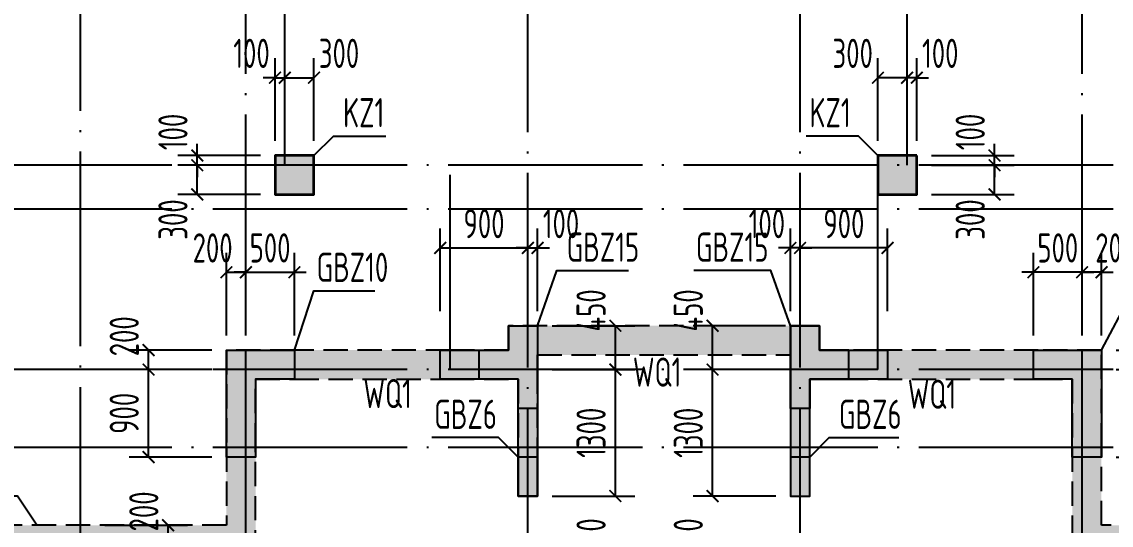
# Model space of a CAD drawing. Extents: x -461650 to 361314, y 245336 to 769729.
# Drawn here: x -119774 to -108570, y 720539 to 725713 of the extents above; entities that cross this region are included whole.
import ezdxf
from ezdxf.enums import TextEntityAlignment as Align

# ---------------------------------------------------------------- set-up
doc = ezdxf.new("R2010")
doc.units = 0
doc.header["$LTSCALE"] = 1000
doc.linetypes.add('DASH', pattern=[0.35, 0.25, -0.1])
doc.linetypes.add('DOTE', pattern=[2.42, 2, -0.2, 0.02, -0.2])
doc.layers.get('0').update_dxf_attribs({"linetype": 'CONTINUOUS'})
doc.layers.get('DEFPOINTS').update_dxf_attribs({"linetype": 'CONTINUOUS'})
for name, color, linetype in [('A-DOTE', 10, 'DOTE'), ('COLU_DE_TEXT', 7, 'CONTINUOUS'), ('LABEL', 1, 'CONTINUOUS'), ('S-Q墙填充', 252, 'CONTINUOUS'), ('S-Q墙实线', 6, 'CONTINUOUS'), ('S-Q墙标注', 3, 'CONTINUOUS'), ('S-Q墙虚线', 6, 'DASH'), ('S-X详图填充', 252, 'CONTINUOUS'), ('S-X详图实线', 4, 'CONTINUOUS'), ('S-Z柱实线', 6, 'CONTINUOUS')]:
    doc.layers.add(name, color=color, linetype=linetype)
doc.layers.add('PUB_HATCH', color=8, linetype='CONTINUOUS', lineweight=9)
doc.styles.add('TSSD_REIN', font='tssdeng.shx', dxfattribs={"width": 0.7, "height": 300, "bigfont": 'tssdchn.shx'})
doc.styles.add('结构文字', font='zstxt.shx', dxfattribs={"width": 0.7, "bigfont": 'zshz.shx'})
doc.dimstyles.new('STRUCK', dxfattribs={"dimtxt": 400, "dimasz": 121, "dimexe": 200, "dimexo": 150, "dimgap": 115, "dimtad": 1, "dimdec": 0, "dimdsep": 46, "dimtxsty": '结构文字', "dimblk": 'ARCHTICK', "dimcen": 400, "dimclrd": 3, "dimclre": 3, "dimclrt": 7, "dimadec": 0, "dimazin": 0, "dimtfac": 1, "dimtdec": 0, "dimtix": 1, "dimtmove": 2, "dimatfit": 3, "dimldrblk": '_DIMX', "dimfxl": 0, "dimtolj": 1, "dimtzin": 0, "dimarcsym": 0})

# ---------------------------------------------------------------- blocks, each defined once
blk = doc.blocks.new('20210726.16350016')
at = {"layer": 'A-DOTE'}
for p, q in [((11100, 10900), (11100, 21100)), ((12800, 13700), (12800, 21100)), ((13200, 17600), (13200, 21100)), ((15700, 13100.3), (15700, 21100)), ((18500, 13100.3), (18500, 21100)), ((19600, 17600), (19600, 21100)), ((21400, 13700), (21400, 21100)), ((55600, 17600), (3600, 17600)), ((14900, 15500), (14900, 17600)), ((19300, 15500), (19300, 17600)), ((55600, 17150), (3600, 17150)), ((55600, 15500), (3600, 15500)), ((55600, 14700), (3600, 14700))]:
    blk.add_line(p, q, dxfattribs=at)
blk = doc.blocks.new('_ArchTick')
at = {"color": 0, "linetype": 'ByBlock', "const_width": 0.15}
blk.add_lwpolyline([(-0.5, -0.5), (0.5, 0.5)], dxfattribs=at)
blk = doc.blocks.new('*D1919')
at = {"layer": 'DEFPOINTS', "color": 0}
for p in [(-119069, 720539), (-118269, 720539), (-119069, 720339)]:
    blk.add_point(p, dxfattribs=at)
at = {"layer": 'S-Q墙标注', "color": 3, "lineweight": -2}
for p, q in [((-118919, 720539), (-118069, 720539)), ((-118269, 720339), (-118269, 720539)), ((-118919, 720339), (-118069, 720339))]:
    blk.add_line(p, q, dxfattribs=at)
at = {"layer": 'S-Q墙标注', "color": 3, "lineweight": -2, "xscale": 121, "yscale": 121, "zscale": 121}
for p, rotation in [((-118269, 720539), 90), ((-118269, 720339), 270)]:
    blk.add_blockref('_ArchTick', p, dxfattribs=dict(at, rotation=rotation))
at = {"layer": 'S-Q墙标注', "color": 7, "insert": (-118519, 720681), "char_height": 300, "attachment_point": 5, "rotation": 90, "style": 'TSSD_REIN'}
blk.add_mtext('\\A1;200', dxfattribs=at)
blk = doc.blocks.new('_DIMX')
blk.add_line((-150, 0), (150, 0))
at = {"const_width": 50}
blk.add_lwpolyline([(-70, -70), (70, 70)], dxfattribs=at)
blk = doc.blocks.new('*D1923')
at = {"layer": 'DEFPOINTS', "color": 0}
for p in [(-114469, 720140), (-113669, 720140), (-114469, 719740)]:
    blk.add_point(p, dxfattribs=at)
at = {"layer": 'S-Q墙标注', "color": 3, "lineweight": -2}
for p, q in [((-114319, 720140), (-113469, 720140)), ((-113669, 719740), (-113669, 720140)), ((-114319, 719740), (-113469, 719740))]:
    blk.add_line(p, q, dxfattribs=at)
at = {"layer": 'S-Q墙标注', "color": 3, "lineweight": -2, "xscale": 121, "yscale": 121, "zscale": 121}
for p, rotation in [((-113669, 720140), 90), ((-113669, 719740), 270)]:
    blk.add_blockref('_ArchTick', p, dxfattribs=dict(at, rotation=rotation))
at = {"layer": 'S-Q墙标注', "color": 7, "insert": (-113919, 720398), "char_height": 300, "attachment_point": 5, "rotation": 90, "style": 'TSSD_REIN'}
blk.add_mtext('\\A1;400', dxfattribs=at)
blk = doc.blocks.new('*D1774')
at = {"layer": 'DEFPOINTS', "color": 0}
for p in [(-118470, 722139), (-117670, 722139), (-117670, 721239)]:
    blk.add_point(p, dxfattribs=at)
at = {"layer": 'S-Q墙标注', "color": 3, "lineweight": -2}
for p, q in [((-117820, 722139), (-118670, 722139)), ((-118470, 721239), (-118470, 722139)), ((-117820, 721239), (-118670, 721239))]:
    blk.add_line(p, q, dxfattribs=at)
at = {"layer": 'S-Q墙标注', "color": 3, "lineweight": -2, "xscale": 121, "yscale": 121, "zscale": 121}
for p, rotation in [((-118470, 722139), 90), ((-118470, 721239), 270)]:
    blk.add_blockref('_ArchTick', p, dxfattribs=dict(at, rotation=rotation))
at = {"layer": 'S-Q墙标注', "color": 7, "insert": (-118720, 721689), "char_height": 300, "attachment_point": 5, "rotation": 90, "style": 'TSSD_REIN'}
blk.add_mtext('\\A1;900', dxfattribs=at)
blk = doc.blocks.new('*D1775')
at = {"layer": 'DEFPOINTS', "color": 0}
for p in [(-118470, 722339), (-117670, 722339), (-117670, 722139)]:
    blk.add_point(p, dxfattribs=at)
at = {"layer": 'S-Q墙标注', "color": 3, "lineweight": -2}
for p, q in [((-117820, 722339), (-118670, 722339)), ((-118470, 722139), (-118470, 722339)), ((-117820, 722139), (-118670, 722139))]:
    blk.add_line(p, q, dxfattribs=at)
at = {"layer": 'S-Q墙标注', "color": 3, "lineweight": -2, "xscale": 121, "yscale": 121, "zscale": 121}
for p, rotation in [((-118470, 722339), 90), ((-118470, 722139), 270)]:
    blk.add_blockref('_ArchTick', p, dxfattribs=dict(at, rotation=rotation))
at = {"layer": 'S-Q墙标注', "color": 7, "insert": (-118720, 722481), "char_height": 300, "attachment_point": 5, "rotation": 90, "style": 'TSSD_REIN'}
blk.add_mtext('\\A1;200', dxfattribs=at)
blk = doc.blocks.new('*D1776')
at = {"layer": 'DEFPOINTS', "color": 0}
for p in [(-117469, 723139), (-117669, 722339), (-117469, 722339)]:
    blk.add_point(p, dxfattribs=at)
at = {"layer": 'S-Q墙标注', "color": 3, "lineweight": -2}
for p, q in [((-117669, 722489), (-117669, 723339)), ((-117469, 722489), (-117469, 723339)), ((-117669, 723139), (-117469, 723139))]:
    blk.add_line(p, q, dxfattribs=at)
at = {"layer": 'S-Q墙标注', "color": 3, "lineweight": -2, "xscale": 121, "yscale": 121, "zscale": 121, "rotation": 180}
blk.add_blockref('_ArchTick', (-117669, 723139), dxfattribs=at)
at = {"layer": 'S-Q墙标注', "color": 3, "lineweight": -2, "xscale": 121, "yscale": 121, "zscale": 121}
blk.add_blockref('_ArchTick', (-117469, 723139), dxfattribs=at)
at = {"layer": 'S-Q墙标注', "color": 7, "insert": (-117811, 723389), "char_height": 300, "attachment_point": 5, "style": 'TSSD_REIN'}
blk.add_mtext('\\A1;200', dxfattribs=at)
blk = doc.blocks.new('*D1777')
at = {"layer": 'DEFPOINTS', "color": 0}
for p in [(-116970, 723139), (-117469, 722339), (-116970, 722339)]:
    blk.add_point(p, dxfattribs=at)
at = {"layer": 'S-Q墙标注', "color": 3, "lineweight": -2}
for p, q in [((-117469, 722489), (-117469, 723339)), ((-116970, 722489), (-116970, 723339)), ((-117469, 723139), (-117590, 723139)), ((-117469, 723139), (-116970, 723139)), ((-116970, 723139), (-116849, 723139))]:
    blk.add_line(p, q, dxfattribs=at)
at = {"layer": 'S-Q墙标注', "color": 3, "lineweight": -2, "xscale": 121, "yscale": 121, "zscale": 121}
blk.add_blockref('_ArchTick', (-117469, 723139), dxfattribs=at)
at = {"layer": 'S-Q墙标注', "color": 3, "lineweight": -2, "xscale": 121, "yscale": 121, "zscale": 121, "rotation": 180}
blk.add_blockref('_ArchTick', (-116970, 723139), dxfattribs=at)
at = {"layer": 'S-Q墙标注', "color": 7, "insert": (-117220, 723389), "char_height": 300, "attachment_point": 5, "style": 'TSSD_REIN'}
blk.add_mtext('\\A1;500', dxfattribs=at)
blk = doc.blocks.new('*D1780')
at = {"layer": 'DEFPOINTS', "color": 0}
for p in [(-114469, 722139), (-113669, 722139), (-114469, 720839)]:
    blk.add_point(p, dxfattribs=at)
at = {"layer": 'S-Q墙标注', "color": 3, "lineweight": -2}
for p, q in [((-114319, 722139), (-113469, 722139)), ((-113669, 720839), (-113669, 722139)), ((-114319, 720839), (-113469, 720839))]:
    blk.add_line(p, q, dxfattribs=at)
at = {"layer": 'S-Q墙标注', "color": 3, "lineweight": -2, "xscale": 121, "yscale": 121, "zscale": 121}
for p, rotation in [((-113669, 722139), 90), ((-113669, 720839), 270)]:
    blk.add_blockref('_ArchTick', p, dxfattribs=dict(at, rotation=rotation))
at = {"layer": 'S-Q墙标注', "color": 7, "insert": (-113919, 721489), "char_height": 300, "attachment_point": 5, "rotation": 90, "style": 'TSSD_REIN'}
blk.add_mtext('\\A1;1300', dxfattribs=at)
blk = doc.blocks.new('*D1781')
at = {"layer": 'DEFPOINTS', "color": 0}
for p in [(-114469, 722589), (-113669, 722589), (-114469, 722139)]:
    blk.add_point(p, dxfattribs=at)
at = {"layer": 'S-Q墙标注', "color": 3, "lineweight": -2}
for p, q in [((-114319, 722589), (-113469, 722589)), ((-113669, 722139), (-113669, 722589)), ((-114319, 722139), (-113469, 722139))]:
    blk.add_line(p, q, dxfattribs=at)
at = {"layer": 'S-Q墙标注', "color": 3, "lineweight": -2, "xscale": 121, "yscale": 121, "zscale": 121}
for p, rotation in [((-113669, 722589), 90), ((-113669, 722139), 270)]:
    blk.add_blockref('_ArchTick', p, dxfattribs=dict(at, rotation=rotation))
at = {"layer": 'S-Q墙标注', "color": 7, "insert": (-113919, 722747), "char_height": 300, "attachment_point": 5, "rotation": 90, "style": 'TSSD_REIN'}
blk.add_mtext('\\A1;450', dxfattribs=at)
blk = doc.blocks.new('*D1782')
at = {"layer": 'DEFPOINTS', "color": 0}
for p in [(-114569, 723389), (-115470, 722589), (-114569, 722589)]:
    blk.add_point(p, dxfattribs=at)
at = {"layer": 'S-Q墙标注', "color": 3, "lineweight": -2}
for p, q in [((-115470, 722739), (-115470, 723589)), ((-114569, 722739), (-114569, 723589)), ((-115470, 723389), (-114569, 723389))]:
    blk.add_line(p, q, dxfattribs=at)
at = {"layer": 'S-Q墙标注', "color": 3, "lineweight": -2, "xscale": 121, "yscale": 121, "zscale": 121, "rotation": 180}
blk.add_blockref('_ArchTick', (-115470, 723389), dxfattribs=at)
at = {"layer": 'S-Q墙标注', "color": 3, "lineweight": -2, "xscale": 121, "yscale": 121, "zscale": 121}
blk.add_blockref('_ArchTick', (-114569, 723389), dxfattribs=at)
at = {"layer": 'S-Q墙标注', "color": 7, "insert": (-115020, 723639), "char_height": 300, "attachment_point": 5, "style": 'TSSD_REIN'}
blk.add_mtext('\\A1;900', dxfattribs=at)
blk = doc.blocks.new('*D1783')
at = {"layer": 'DEFPOINTS', "color": 0}
for p in [(-114469, 723389), (-114569, 722589), (-114469, 722589)]:
    blk.add_point(p, dxfattribs=at)
at = {"layer": 'S-Q墙标注', "color": 3, "lineweight": -2}
for p, q in [((-114569, 722739), (-114569, 723589)), ((-114469, 722739), (-114469, 723589)), ((-114569, 723389), (-114690, 723389)), ((-114569, 723389), (-114469, 723389)), ((-114469, 723389), (-114348, 723389))]:
    blk.add_line(p, q, dxfattribs=at)
at = {"layer": 'S-Q墙标注', "color": 3, "lineweight": -2, "xscale": 121, "yscale": 121, "zscale": 121}
blk.add_blockref('_ArchTick', (-114569, 723389), dxfattribs=at)
at = {"layer": 'S-Q墙标注', "color": 3, "lineweight": -2, "xscale": 121, "yscale": 121, "zscale": 121, "rotation": 180}
blk.add_blockref('_ArchTick', (-114469, 723389), dxfattribs=at)
at = {"layer": 'S-Q墙标注', "color": 7, "insert": (-114228, 723639), "char_height": 300, "attachment_point": 5, "style": 'TSSD_REIN'}
blk.add_mtext('\\A1;100', dxfattribs=at)
blk = doc.blocks.new('*D1805')
at = {"layer": 'DEFPOINTS', "color": 0}
for p in [(-112669, 720140), (-111869, 720140), (-111869, 719740)]:
    blk.add_point(p, dxfattribs=at)
at = {"layer": 'S-Q墙标注', "color": 3, "lineweight": -2}
for p, q in [((-112019, 720140), (-112869, 720140)), ((-112669, 719740), (-112669, 720140)), ((-112019, 719740), (-112869, 719740))]:
    blk.add_line(p, q, dxfattribs=at)
at = {"layer": 'S-Q墙标注', "color": 3, "lineweight": -2, "xscale": 121, "yscale": 121, "zscale": 121}
for p, rotation in [((-112669, 720140), 90), ((-112669, 719740), 270)]:
    blk.add_blockref('_ArchTick', p, dxfattribs=dict(at, rotation=rotation))
at = {"layer": 'S-Q墙标注', "color": 7, "insert": (-112919, 720398), "char_height": 300, "attachment_point": 5, "rotation": 90, "style": 'TSSD_REIN'}
blk.add_mtext('\\A1;400', dxfattribs=at)
blk = doc.blocks.new('*D1808')
at = {"layer": 'DEFPOINTS', "color": 0}
for p in [(-108670, 722139), (-107870, 722139), (-108670, 721239)]:
    blk.add_point(p, dxfattribs=at)
at = {"layer": 'S-Q墙标注', "color": 3, "lineweight": -2}
for p, q in [((-108520, 722139), (-107670, 722139)), ((-107870, 721239), (-107870, 722139)), ((-108520, 721239), (-107670, 721239))]:
    blk.add_line(p, q, dxfattribs=at)
at = {"layer": 'S-Q墙标注', "color": 3, "lineweight": -2, "xscale": 121, "yscale": 121, "zscale": 121}
for p, rotation in [((-107870, 722139), 90), ((-107870, 721239), 270)]:
    blk.add_blockref('_ArchTick', p, dxfattribs=dict(at, rotation=rotation))
at = {"layer": 'S-Q墙标注', "color": 7, "insert": (-108120, 721689), "char_height": 300, "attachment_point": 5, "rotation": 90, "style": 'TSSD_REIN'}
blk.add_mtext('\\A1;900', dxfattribs=at)
blk = doc.blocks.new('*D1809')
at = {"layer": 'DEFPOINTS', "color": 0}
for p in [(-108670, 722339), (-107870, 722339), (-108670, 722139)]:
    blk.add_point(p, dxfattribs=at)
at = {"layer": 'S-Q墙标注', "color": 3, "lineweight": -2}
for p, q in [((-108520, 722339), (-107670, 722339)), ((-107870, 722139), (-107870, 722339)), ((-108520, 722139), (-107670, 722139))]:
    blk.add_line(p, q, dxfattribs=at)
at = {"layer": 'S-Q墙标注', "color": 3, "lineweight": -2, "xscale": 121, "yscale": 121, "zscale": 121}
for p, rotation in [((-107870, 722339), 90), ((-107870, 722139), 270)]:
    blk.add_blockref('_ArchTick', p, dxfattribs=dict(at, rotation=rotation))
at = {"layer": 'S-Q墙标注', "color": 7, "insert": (-108120, 722481), "char_height": 300, "attachment_point": 5, "rotation": 90, "style": 'TSSD_REIN'}
blk.add_mtext('\\A1;200', dxfattribs=at)
blk = doc.blocks.new('*D1810')
at = {"layer": 'DEFPOINTS', "color": 0}
for p in [(-108869, 723139), (-108869, 722339), (-108669, 722339)]:
    blk.add_point(p, dxfattribs=at)
at = {"layer": 'S-Q墙标注', "color": 3, "lineweight": -2}
for p, q in [((-108869, 722489), (-108869, 723339)), ((-108669, 722489), (-108669, 723339)), ((-108869, 723139), (-108990, 723139)), ((-108669, 723139), (-108869, 723139)), ((-108669, 723139), (-108548, 723139))]:
    blk.add_line(p, q, dxfattribs=at)
at = {"layer": 'S-Q墙标注', "color": 3, "lineweight": -2, "xscale": 121, "yscale": 121, "zscale": 121}
blk.add_blockref('_ArchTick', (-108869, 723139), dxfattribs=at)
at = {"layer": 'S-Q墙标注', "color": 3, "lineweight": -2, "xscale": 121, "yscale": 121, "zscale": 121, "rotation": 180}
blk.add_blockref('_ArchTick', (-108669, 723139), dxfattribs=at)
at = {"layer": 'S-Q墙标注', "color": 7, "insert": (-108528, 723389), "char_height": 300, "attachment_point": 5, "style": 'TSSD_REIN'}
blk.add_mtext('\\A1;200', dxfattribs=at)
blk = doc.blocks.new('*D1811')
at = {"layer": 'DEFPOINTS', "color": 0}
for p in [(-109369, 723139), (-109369, 722339), (-108869, 722339)]:
    blk.add_point(p, dxfattribs=at)
at = {"layer": 'S-Q墙标注', "color": 3, "lineweight": -2}
for p, q in [((-109369, 722489), (-109369, 723339)), ((-108869, 722489), (-108869, 723339)), ((-109369, 723139), (-109490, 723139)), ((-108869, 723139), (-109369, 723139)), ((-108869, 723139), (-108748, 723139))]:
    blk.add_line(p, q, dxfattribs=at)
at = {"layer": 'S-Q墙标注', "color": 3, "lineweight": -2, "xscale": 121, "yscale": 121, "zscale": 121}
blk.add_blockref('_ArchTick', (-109369, 723139), dxfattribs=at)
at = {"layer": 'S-Q墙标注', "color": 3, "lineweight": -2, "xscale": 121, "yscale": 121, "zscale": 121, "rotation": 180}
blk.add_blockref('_ArchTick', (-108869, 723139), dxfattribs=at)
at = {"layer": 'S-Q墙标注', "color": 7, "insert": (-109119, 723389), "char_height": 300, "attachment_point": 5, "style": 'TSSD_REIN'}
blk.add_mtext('\\A1;500', dxfattribs=at)
blk = doc.blocks.new('*D1814')
at = {"layer": 'DEFPOINTS', "color": 0}
for p in [(-112669, 722139), (-111869, 722139), (-111869, 720839)]:
    blk.add_point(p, dxfattribs=at)
at = {"layer": 'S-Q墙标注', "color": 3, "lineweight": -2}
for p, q in [((-112019, 722139), (-112869, 722139)), ((-112669, 720839), (-112669, 722139)), ((-112019, 720839), (-112869, 720839))]:
    blk.add_line(p, q, dxfattribs=at)
at = {"layer": 'S-Q墙标注', "color": 3, "lineweight": -2, "xscale": 121, "yscale": 121, "zscale": 121}
for p, rotation in [((-112669, 722139), 90), ((-112669, 720839), 270)]:
    blk.add_blockref('_ArchTick', p, dxfattribs=dict(at, rotation=rotation))
at = {"layer": 'S-Q墙标注', "color": 7, "insert": (-112919, 721489), "char_height": 300, "attachment_point": 5, "rotation": 90, "style": 'TSSD_REIN'}
blk.add_mtext('\\A1;1300', dxfattribs=at)
blk = doc.blocks.new('*D1815')
at = {"layer": 'DEFPOINTS', "color": 0}
for p in [(-112669, 722589), (-111869, 722589), (-111869, 722139)]:
    blk.add_point(p, dxfattribs=at)
at = {"layer": 'S-Q墙标注', "color": 3, "lineweight": -2}
for p, q in [((-112019, 722589), (-112869, 722589)), ((-112669, 722139), (-112669, 722589)), ((-112019, 722139), (-112869, 722139))]:
    blk.add_line(p, q, dxfattribs=at)
at = {"layer": 'S-Q墙标注', "color": 3, "lineweight": -2, "xscale": 121, "yscale": 121, "zscale": 121}
for p, rotation in [((-112669, 722589), 90), ((-112669, 722139), 270)]:
    blk.add_blockref('_ArchTick', p, dxfattribs=dict(at, rotation=rotation))
at = {"layer": 'S-Q墙标注', "color": 7, "insert": (-112919, 722747), "char_height": 300, "attachment_point": 5, "rotation": 90, "style": 'TSSD_REIN'}
blk.add_mtext('\\A1;450', dxfattribs=at)
blk = doc.blocks.new('*D1816')
at = {"layer": 'DEFPOINTS', "color": 0}
for p in [(-111769, 723389), (-111769, 722589), (-110869, 722589)]:
    blk.add_point(p, dxfattribs=at)
at = {"layer": 'S-Q墙标注', "color": 3, "lineweight": -2}
for p, q in [((-111769, 722739), (-111769, 723589)), ((-110869, 722739), (-110869, 723589)), ((-110869, 723389), (-111769, 723389))]:
    blk.add_line(p, q, dxfattribs=at)
at = {"layer": 'S-Q墙标注', "color": 3, "lineweight": -2, "xscale": 121, "yscale": 121, "zscale": 121, "rotation": 180}
blk.add_blockref('_ArchTick', (-111769, 723389), dxfattribs=at)
at = {"layer": 'S-Q墙标注', "color": 3, "lineweight": -2, "xscale": 121, "yscale": 121, "zscale": 121}
blk.add_blockref('_ArchTick', (-110869, 723389), dxfattribs=at)
at = {"layer": 'S-Q墙标注', "color": 7, "insert": (-111319, 723639), "char_height": 300, "attachment_point": 5, "style": 'TSSD_REIN'}
blk.add_mtext('\\A1;900', dxfattribs=at)
blk = doc.blocks.new('*D1817')
at = {"layer": 'DEFPOINTS', "color": 0}
for p in [(-111869, 723389), (-111869, 722589), (-111769, 722589)]:
    blk.add_point(p, dxfattribs=at)
at = {"layer": 'S-Q墙标注', "color": 3, "lineweight": -2}
for p, q in [((-111869, 722739), (-111869, 723589)), ((-111769, 722739), (-111769, 723589)), ((-111869, 723389), (-111990, 723389)), ((-111769, 723389), (-111869, 723389)), ((-111769, 723389), (-111648, 723389))]:
    blk.add_line(p, q, dxfattribs=at)
at = {"layer": 'S-Q墙标注', "color": 3, "lineweight": -2, "xscale": 121, "yscale": 121, "zscale": 121}
blk.add_blockref('_ArchTick', (-111869, 723389), dxfattribs=at)
at = {"layer": 'S-Q墙标注', "color": 3, "lineweight": -2, "xscale": 121, "yscale": 121, "zscale": 121, "rotation": 180}
blk.add_blockref('_ArchTick', (-111769, 723389), dxfattribs=at)
at = {"layer": 'S-Q墙标注', "color": 7, "insert": (-112111, 723639), "char_height": 300, "attachment_point": 5, "style": 'TSSD_REIN'}
blk.add_mtext('\\A1;100', dxfattribs=at)
blk = doc.blocks.new('*D1760')
at = {"layer": 'DEFPOINTS', "color": 0}
for p in [(-117969, 724339), (-117170, 724339), (-117170, 724239)]:
    blk.add_point(p, dxfattribs=at)
at = {"layer": 'S-Q墙标注', "color": 3, "lineweight": -2}
for p, q in [((-117969, 724339), (-117969, 724460)), ((-117320, 724339), (-118169, 724339)), ((-117969, 724239), (-117969, 724339)), ((-117320, 724239), (-118169, 724239)), ((-117969, 724239), (-117969, 724118))]:
    blk.add_line(p, q, dxfattribs=at)
at = {"layer": 'S-Q墙标注', "color": 3, "lineweight": -2, "xscale": 121, "yscale": 121, "zscale": 121}
for p, rotation in [((-117969, 724339), 270), ((-117969, 724239), 90)]:
    blk.add_blockref('_ArchTick', p, dxfattribs=dict(at, rotation=rotation))
at = {"layer": 'S-Q墙标注', "color": 7, "insert": (-118219, 724581), "char_height": 300, "attachment_point": 5, "rotation": 90, "style": 'TSSD_REIN'}
blk.add_mtext('\\A1;100', dxfattribs=at)
blk = doc.blocks.new('*D1763')
at = {"layer": 'DEFPOINTS', "color": 0}
for p in [(-117969, 724239), (-117170, 724239), (-117170, 723939)]:
    blk.add_point(p, dxfattribs=at)
at = {"layer": 'S-Q墙标注', "color": 3, "lineweight": -2}
for p, q in [((-117320, 724239), (-118169, 724239)), ((-117969, 723939), (-117969, 724239)), ((-117320, 723939), (-118169, 723939))]:
    blk.add_line(p, q, dxfattribs=at)
at = {"layer": 'S-Q墙标注', "color": 3, "lineweight": -2, "xscale": 121, "yscale": 121, "zscale": 121}
for p, rotation in [((-117969, 724239), 90), ((-117969, 723939), 270)]:
    blk.add_blockref('_ArchTick', p, dxfattribs=dict(at, rotation=rotation))
at = {"layer": 'S-Q墙标注', "color": 7, "insert": (-118219, 723681), "char_height": 300, "attachment_point": 5, "rotation": 90, "style": 'TSSD_REIN'}
blk.add_mtext('\\A1;300', dxfattribs=at)
blk = doc.blocks.new('*D1764')
at = {"layer": 'DEFPOINTS', "color": 0}
for p in [(-116769, 725139), (-117069, 724339), (-116769, 724339)]:
    blk.add_point(p, dxfattribs=at)
at = {"layer": 'S-Q墙标注', "color": 3, "lineweight": -2}
for p, q in [((-117069, 724489), (-117069, 725339)), ((-116769, 724489), (-116769, 725339)), ((-117069, 725139), (-116769, 725139))]:
    blk.add_line(p, q, dxfattribs=at)
at = {"layer": 'S-Q墙标注', "color": 3, "lineweight": -2, "xscale": 121, "yscale": 121, "zscale": 121, "rotation": 180}
blk.add_blockref('_ArchTick', (-117069, 725139), dxfattribs=at)
at = {"layer": 'S-Q墙标注', "color": 3, "lineweight": -2, "xscale": 121, "yscale": 121, "zscale": 121}
blk.add_blockref('_ArchTick', (-116769, 725139), dxfattribs=at)
at = {"layer": 'S-Q墙标注', "color": 7, "insert": (-116511, 725389), "char_height": 300, "attachment_point": 5, "style": 'TSSD_REIN'}
blk.add_mtext('\\A1;300', dxfattribs=at)
blk = doc.blocks.new('*D1766')
at = {"layer": 'DEFPOINTS', "color": 0}
for p in [(-110569, 724339), (-109769, 724339), (-110569, 724239)]:
    blk.add_point(p, dxfattribs=at)
at = {"layer": 'S-Q墙标注', "color": 3, "lineweight": -2}
for p, q in [((-109769, 724339), (-109769, 724460)), ((-110419, 724339), (-109569, 724339)), ((-109769, 724239), (-109769, 724339)), ((-110419, 724239), (-109569, 724239)), ((-109769, 724239), (-109769, 724118))]:
    blk.add_line(p, q, dxfattribs=at)
at = {"layer": 'S-Q墙标注', "color": 3, "lineweight": -2, "xscale": 121, "yscale": 121, "zscale": 121}
for p, rotation in [((-109769, 724339), 270), ((-109769, 724239), 90)]:
    blk.add_blockref('_ArchTick', p, dxfattribs=dict(at, rotation=rotation))
at = {"layer": 'S-Q墙标注', "color": 7, "insert": (-110019, 724581), "char_height": 300, "attachment_point": 5, "rotation": 90, "style": 'TSSD_REIN'}
blk.add_mtext('\\A1;100', dxfattribs=at)
blk = doc.blocks.new('*D1769')
at = {"layer": 'DEFPOINTS', "color": 0}
for p in [(-110569, 724239), (-109769, 724239), (-110569, 723939)]:
    blk.add_point(p, dxfattribs=at)
at = {"layer": 'S-Q墙标注', "color": 3, "lineweight": -2}
for p, q in [((-110419, 724239), (-109569, 724239)), ((-109769, 723939), (-109769, 724239)), ((-110419, 723939), (-109569, 723939))]:
    blk.add_line(p, q, dxfattribs=at)
at = {"layer": 'S-Q墙标注', "color": 3, "lineweight": -2, "xscale": 121, "yscale": 121, "zscale": 121}
for p, rotation in [((-109769, 724239), 90), ((-109769, 723939), 270)]:
    blk.add_blockref('_ArchTick', p, dxfattribs=dict(at, rotation=rotation))
at = {"layer": 'S-Q墙标注', "color": 7, "insert": (-110019, 723681), "char_height": 300, "attachment_point": 5, "rotation": 90, "style": 'TSSD_REIN'}
blk.add_mtext('\\A1;300', dxfattribs=at)
blk = doc.blocks.new('*D1770')
at = {"layer": 'DEFPOINTS', "color": 0}
for p in [(-110969, 725139), (-110969, 724339), (-110669, 724339)]:
    blk.add_point(p, dxfattribs=at)
at = {"layer": 'S-Q墙标注', "color": 3, "lineweight": -2}
for p, q in [((-110969, 724489), (-110969, 725339)), ((-110669, 724489), (-110669, 725339)), ((-110669, 725139), (-110969, 725139))]:
    blk.add_line(p, q, dxfattribs=at)
at = {"layer": 'S-Q墙标注', "color": 3, "lineweight": -2, "xscale": 121, "yscale": 121, "zscale": 121, "rotation": 180}
blk.add_blockref('_ArchTick', (-110969, 725139), dxfattribs=at)
at = {"layer": 'S-Q墙标注', "color": 3, "lineweight": -2, "xscale": 121, "yscale": 121, "zscale": 121}
blk.add_blockref('_ArchTick', (-110669, 725139), dxfattribs=at)
at = {"layer": 'S-Q墙标注', "color": 7, "insert": (-111228, 725389), "char_height": 300, "attachment_point": 5, "style": 'TSSD_REIN'}
blk.add_mtext('\\A1;300', dxfattribs=at)
blk = doc.blocks.new('A$C028C60F5')
at = {"color": 6}
blk.add_lwpolyline([(400, 0), (0, 0), (0, -400), (400, -400)], close=True, dxfattribs=at)
at = {"layer": 'PUB_HATCH'}
blk.add_solid([(0, -400), (400, -400), (0, 0), (400, 0)], dxfattribs=at)
blk = doc.blocks.new('A$C3EFA6995')
for p in [(9700, 100), (9700, -2400), (15900, -2400)]:
    blk.add_blockref('A$C028C60F5', p)
at = {"xscale": -1}
blk.add_blockref('A$C028C60F5', (16300, 100), dxfattribs=at)
blk = doc.blocks.new('*D1751')
at = {"layer": 'DEFPOINTS', "color": 0}
for p in [(-117069, 725139), (-117169, 724339), (-117069, 724339)]:
    blk.add_point(p, dxfattribs=at)
at = {"layer": 'S-Q墙标注', "color": 3, "lineweight": -2}
for p, q in [((-117169, 724489), (-117169, 725339)), ((-117069, 724489), (-117069, 725339)), ((-117169, 725139), (-117290, 725139)), ((-117169, 725139), (-117069, 725139)), ((-117069, 725139), (-116948, 725139))]:
    blk.add_line(p, q, dxfattribs=at)
at = {"layer": 'S-Q墙标注', "color": 3, "lineweight": -2, "xscale": 121, "yscale": 121, "zscale": 121}
blk.add_blockref('_ArchTick', (-117169, 725139), dxfattribs=at)
at = {"layer": 'S-Q墙标注', "color": 3, "lineweight": -2, "xscale": 121, "yscale": 121, "zscale": 121, "rotation": 180}
blk.add_blockref('_ArchTick', (-117069, 725139), dxfattribs=at)
at = {"layer": 'S-Q墙标注', "color": 7, "insert": (-117411, 725389), "char_height": 300, "attachment_point": 5, "style": 'TSSD_REIN'}
blk.add_mtext('\\A1;100', dxfattribs=at)
blk = doc.blocks.new('*D1753')
at = {"layer": 'DEFPOINTS', "color": 0}
for p in [(-110669, 725139), (-110669, 724339), (-110569, 724339)]:
    blk.add_point(p, dxfattribs=at)
at = {"layer": 'S-Q墙标注', "color": 3, "lineweight": -2}
for p, q in [((-110669, 724489), (-110669, 725339)), ((-110569, 724489), (-110569, 725339)), ((-110669, 725139), (-110790, 725139)), ((-110569, 725139), (-110669, 725139)), ((-110569, 725139), (-110448, 725139))]:
    blk.add_line(p, q, dxfattribs=at)
at = {"layer": 'S-Q墙标注', "color": 3, "lineweight": -2, "xscale": 121, "yscale": 121, "zscale": 121}
blk.add_blockref('_ArchTick', (-110669, 725139), dxfattribs=at)
at = {"layer": 'S-Q墙标注', "color": 3, "lineweight": -2, "xscale": 121, "yscale": 121, "zscale": 121, "rotation": 180}
blk.add_blockref('_ArchTick', (-110569, 725139), dxfattribs=at)
at = {"layer": 'S-Q墙标注', "color": 7, "insert": (-110328, 725389), "char_height": 300, "attachment_point": 5, "style": 'TSSD_REIN'}
blk.add_mtext('\\A1;100', dxfattribs=at)

msp = doc.modelspace()

# ---------------------------------------------------------------- hatches: boundary and pattern name
at = {"layer": 'S-Q墙填充', "ltscale": 0.5}
h = msp.add_hatch(dxfattribs=at)
h.set_pattern_fill('ARMORED', color=252, scale=30, style=0)
h.set_pattern_definition([(50, (-174733.24, 683071.2), (215.17805, -18.82564), [22.5, -247.5]), (355, (-174733.24, 683071.2), (-41.6254, 225.65764), [18, -198]), (100.4514, (-174715.31, 683069.63), (173.5528, 206.83186), [19.12206, -210.34263]), (46.1842, (-174733.24, 683131.2), (320.1723, -49.6557), [33.75, -371.25]), (96.6356, (-174706.56, 683127.06), (280.3988, 292.2354), [28.6831, -315.5139]), (351.1842, (-174733.24, 683131.2), (280.3986, 292.2356), [27, -297]), (21, (-174703.24, 683116.2), (179.07212, -120.78567), [22.5, -247.5]), (326, (-174703.24, 683116.2), (72.9946, 217.545), [18, -198]), (71.4514, (-174688.32, 683106.13), (252.0668, 96.75915), [19.12206, -210.34263]), (37.5, (-174733.24, 683071.2), (3.647957, 99.868156), [0, -195.6, 0, -201, 0, -198.75]), (7.5, (-174733.24, 683071.2), (78.92086, 118.32351), [0, -114.6, 0, -191.1, 0, -75.75]), (327.5, (-174800.14, 683071.2), (160.14673, -6.76646), [0, -75, 0, -234, 0, -310.5]), (317.5, (-174830.14, 683071.2), (174.95585, 30.0315), [0, -97.5, 0, -155.4, 0, -220.5]), (45, (-174733.24, 683071.2), (-106.06602, 106.06602), [])])
h.paths.add_polyline_path([(-83669.41, 722339.34), (-84319.33, 722339.34), (-85969.39, 722339.34), (-86569.61, 722339.34), (-86569.75, 722589.34), (-89769.34, 722589.34), (-89769.43, 722339.34), (-90369.36, 722339.34), (-91969.58, 722339.34), (-92669.5, 722339.34), (-92669.5, 721339.34), (-92669.5, 720539.34), (-105369.51, 720539.34), (-105819.51, 720539.34), (-106719.59, 720539.34), (-107169.5, 720539.34), (-108669.5, 720539.34), (-108669.5, 721339.34), (-108669.5, 722339.34), (-109319.41, 722339.34), (-110969.89, 722339.34), (-111569.5, 722339.34), (-111569.5, 722589.34), (-114769.5, 722589.34), (-114769.5, 722339.34), (-115369.62, 722339.34), (-116969.58, 722339.34), (-117669.5, 722339.34), (-117669.5, 721339.34), (-117669.5, 720539.34), (-125869.5, 720539.34), (-125869.5, 717539.34), (-125869.49, 714939.34), (-125869.49, 712839.34), (-123069.49, 712839.34), (-116569.45, 712839.34), (-116569.49, 711639.33), (-115519.5, 711639.33), (-113169.49, 711639.33), (-110619.5, 711639.33), (-109769.5, 711639.33), (-109769.55, 712839.22), (-104169.51, 712839.34), (-103269.51, 712839.34), (-100669.51, 712839.34), (-98069.49, 712839.34), (-97169.49, 712839.34), (-91569.49, 712839.34), (-91569.49, 711639.33), (-90519.5, 711639.33), (-88169.51, 711639.33), (-85819.5, 711639.33), (-84769.51, 711639.33), (-84769.51, 712839.34), (-79169.51, 712839.34), (-78269.51, 712839.34), (-75469.51, 712839.34), (-75469.51, 720539.34), (-77069.59, 720539.34), (-77469.51, 720539.34), (-80369.49, 720539.34), (-80819.49, 720539.34), (-81719.59, 720539.34), (-82169.51, 720539.34), (-83669.41, 720539.34), (-83669.41, 721339.34)])
h.paths.add_polyline_path([(-125569.5, 717439.34), (-124869.49, 717439.34), (-124869.49, 717639.34), (-125569.5, 717639.34), (-125569.5, 720239.34), (-125169.5, 720239.34), (-124269.4, 720239.34), (-123969.49, 720239.34), (-123969.48, 719589.34), (-123769.48, 719589.34), (-123769.49, 720239.34), (-121069.49, 720239.34), (-121069.49, 717439.34), (-120869.49, 717439.34), (-120869.49, 720239.34), (-120519.49, 720239.34), (-119619.41, 720239.34), (-119269.49, 720239.34), (-119269.49, 719439.34), (-119069.49, 719439.34), (-119069.49, 720239.34), (-117369.5, 720239.34), (-117369.5, 721339.34), (-117369.5, 722039.34), (-116969.58, 722039.34), (-115369.62, 722039.34), (-114669.5, 722039.34), (-114669.5, 720839.34), (-114469.5, 720839.34), (-114469.5, 722139.34), (-114469.5, 722289.34), (-111869.5, 722289.34), (-111869.5, 722139.34), (-111869.5, 720839.34), (-111669.5, 720839.34), (-111669.5, 722039.34), (-110969.89, 722039.34), (-109319.41, 722039.34), (-108969.5, 722039.34), (-108969.5, 721339.34), (-108969.5, 720239.34), (-107269.5, 720239.34), (-107269.5, 719439.34), (-107069.5, 719439.34), (-107069.5, 720239.34), (-106719.59, 720239.34), (-105819.51, 720239.34), (-105469.51, 720239.34), (-105469.51, 717439.34), (-105269.51, 717439.34), (-105269.51, 720239.34), (-102569.51, 720239.34), (-102569.51, 717439.34), (-102369.51, 717439.34), (-102369.51, 720239.34), (-102069.59, 720239.34), (-101069.5, 720239.34), (-100769.5, 720239.34), (-100769.51, 720239.34), (-100569.51, 720239.34), (-100569.5, 720239.34), (-100269.5, 720239.34), (-99269.4, 720239.34), (-98969.49, 720239.34), (-98969.49, 717439.14), (-98769.49, 717439.14), (-98769.49, 720239.34), (-96069.5, 720239.34), (-96069.5, 717439.34), (-95869.5, 717439.34), (-95869.5, 720239.34), (-95519.5, 720239.34), (-94619.41, 720239.34), (-94269.5, 720239.34), (-94269.5, 719439.34), (-94069.5, 719439.34), (-94069.5, 720239.34), (-92369.5, 720239.34), (-92369.5, 721339.34), (-92369.5, 722039.34), (-91969.58, 722039.34), (-90369.36, 722039.34), (-89669.5, 722039.34), (-89669.5, 720839.34), (-89469.5, 720839.34), (-89469.5, 722289.34), (-86869.5, 722289.34), (-86869.5, 720839.34), (-86669.5, 720839.34), (-86669.5, 722039.34), (-85969.39, 722039.34), (-84319.33, 722039.34), (-83969.41, 722039.34), (-83969.41, 721339.34), (-83969.41, 720239.34), (-82269.51, 720239.34), (-82269.51, 719439.34), (-82069.51, 719439.34), (-82069.51, 720239.34), (-81719.59, 720239.34), (-80819.49, 720239.34), (-80469.49, 720239.34), (-80469.49, 717439.34), (-80269.49, 717439.34), (-80269.49, 720239.34), (-77569.51, 720239.34), (-77569.51, 719589.36), (-77369.51, 719589.36), (-77369.51, 720239.34), (-77069.59, 720239.34), (-76169.5, 720239.34), (-75769.5, 720239.34), (-75769.5, 717639.34), (-76469.5, 717639.34), (-76469.5, 717439.34), (-75769.5, 717439.34), (-75769.51, 714939.34), (-75769.51, 713139.34), (-78269.51, 713139.34), (-79069.51, 713139.34), (-79069.51, 714589.34), (-79269.51, 714589.34), (-79269.51, 713139.34), (-84769.51, 713139.34), (-84769.51, 713389.33), (-85069.51, 713389.33), (-85069.51, 713039.34), (-85069.51, 711939.33), (-85819.5, 711939.33), (-88169.51, 711939.33), (-90519.5, 711939.33), (-91269.49, 711939.33), (-91269.49, 713039.34), (-91269.49, 713389.33), (-91569.49, 713389.33), (-91569.49, 713139.34), (-97069.49, 713139.34), (-97069.49, 714589.34), (-97269.49, 714589.34), (-97269.49, 713139.34), (-98069.49, 713139.34), (-100669.51, 713139.34), (-103269.51, 713139.34), (-104069.51, 713139.34), (-104069.51, 714589.34), (-104269.51, 714589.34), (-104269.51, 713139.34), (-109769.5, 713139.22), (-109769.47, 713389.32), (-110069.51, 713389.35), (-110069.56, 713039.22), (-110069.51, 711939.33), (-110619.5, 711939.34), (-113169.49, 711939.33), (-115519.5, 711939.33), (-116269.48, 711939.33), (-116269.44, 713039.22), (-116269.49, 713389.35), (-116569.49, 713389.32), (-116569.46, 713139.22), (-122069.49, 713139.34), (-122069.49, 714589.34), (-122269.49, 714589.34), (-122269.49, 713139.34), (-123069.49, 713139.34), (-125569.49, 713139.34), (-125569.49, 714939.34)], flags=16)
at = {"layer": 'S-X详图填充'}
h = msp.add_hatch(color=256, dxfattribs=at)
h.dxf.hatch_style = 1
h.paths.add_polyline_path([(-116769.51, 724339.36), (-117169.51, 724339.36), (-117169.51, 723939.36), (-116769.51, 723939.36)])
h = msp.add_hatch(color=256, dxfattribs=at)
h.dxf.hatch_style = 1
h.paths.add_polyline_path([(-110569.51, 724339.36), (-110969.51, 724339.36), (-110969.51, 723939.36), (-110569.51, 723939.36)])
h = msp.add_hatch(color=256, dxfattribs=at)
h.dxf.hatch_style = 1
h.paths.add_polyline_path([(-115469.61, 722339.28), (-114769.4, 722339.34), (-114769.32, 722589.31), (-114469.41, 722589.19), (-114469.46, 721739.36), (-114669.51, 721739.36), (-114669.51, 722039.28), (-115469.61, 722039.28)])
h = msp.add_hatch(color=256, dxfattribs=at)
h.dxf.hatch_style = 1
h.paths.add_polyline_path([(-111569.59, 722339.37), (-110869.62, 722339.34), (-110869.62, 722039.34), (-111669.52, 722039.34), (-111669.51, 721739.36), (-111869.56, 721739.36), (-111869.62, 722589.25), (-111569.66, 722589.34)])
h = msp.add_hatch(color=256, dxfattribs=at)
h.dxf.hatch_style = 1
h.paths.add_polyline_path([(-116969.59, 722339.35), (-116969.51, 722039.35), (-117369.54, 722039.32), (-117369.52, 721239.36), (-117669.52, 721239.36), (-117669.62, 722339.32)])
h = msp.add_hatch(color=256, dxfattribs=at)
h.dxf.hatch_style = 1
h.paths.add_polyline_path([(-108669.52, 721239.36), (-108969.52, 721239.36), (-108969.53, 722039.34), (-109369.52, 722039.34), (-109369.51, 722339.34), (-108669.52, 722339.34)])
h = msp.add_hatch(color=256, dxfattribs=at)
h.dxf.hatch_style = 1
h.paths.add_polyline_path([(-114469.51, 721239.36), (-114669.51, 721239.36), (-114669.51, 720839.36), (-114469.51, 720839.36)])
h = msp.add_hatch(color=256, dxfattribs=at)
h.dxf.hatch_style = 1
h.paths.add_polyline_path([(-111669.51, 721239.36), (-111869.51, 721239.36), (-111869.51, 720839.36), (-111669.51, 720839.36)])

# ---------------------------------------------------------------- linework, layer by layer
at = {"layer": 'LABEL'}
for points in [[(-116769.51, 724339.36), (-116569.51, 724539.36), (-116030.56, 724539.36)], [(-110969.51, 724339.36), (-111169.51, 724539.36), (-111708.45, 724539.36)], [(-114469.5, 722589.34), (-114269.5, 723157.35), (-113534.16, 723157.35)], [(-111869.5, 722589.34), (-112069.5, 723157.35), (-112861.79, 723157.35)], [(-116969.5, 722339.34), (-116769.5, 722949.83), (-116144.54, 722949.83)], [(-108669.5, 722339.34), (-108369.51, 722901.03), (-107551.27, 722901.03)], [(-114669.51, 721239.36), (-114869.51, 721439.36), (-115555.1, 721439.36)], [(-111669.51, 721239.36), (-111469.51, 721439.36), (-110754.53, 721439.36)], [(-119619.39, 720539.34), (-119819.5, 720839.36), (-120415.51, 720839.36)]]:
    msp.add_lwpolyline(points, dxfattribs=at)
at = {"layer": 'S-Q墙实线', "ltscale": 0.5}
for points in [[(-114669.5, 720839.34), (-114669.5, 722039.34), (-115069.6, 722039.34), (-115069.6, 722339.34), (-114769.5, 722339.34), (-114769.5, 722589.34), (-114469.5, 722589.34), (-114469.5, 720839.34), (-114669.5, 720839.34)], [(-111669.5, 720839.34), (-111669.5, 722039.34), (-111269.4, 722039.34), (-111269.4, 722339.34), (-111569.5, 722339.34), (-111569.5, 722589.34), (-111869.5, 722589.34), (-111869.5, 720839.34), (-111669.5, 720839.34)], [(-117669.5, 721239.34), (-117669.5, 722339.34), (-116969.5, 722339.34), (-116969.5, 722039.34), (-117369.5, 722039.34), (-117369.5, 721239.34), (-117669.5, 721239.34)], [(-109369.5, 722339.34), (-108669.5, 722339.34), (-108669.5, 721239.34), (-108969.5, 721239.34), (-108969.5, 722039.34), (-109369.5, 722039.34), (-109369.5, 722339.34)]]:
    msp.add_lwpolyline(points, dxfattribs=at)
at = {"layer": 'S-Q墙虚线', "color": 6}
for points in [[(-107169.5, 720539.34), (-108669.5, 720539.34), (-108669.5, 721339.34), (-108669.5, 722339.34), (-109319.41, 722339.34), (-110969.89, 722339.34), (-111569.5, 722339.34), (-111569.5, 722589.34), (-114769.5, 722589.34), (-114769.5, 722339.34), (-115369.62, 722339.34), (-116969.58, 722339.34), (-117669.5, 722339.34), (-117669.5, 721339.34), (-117669.5, 720539.34), (-125869.5, 720539.34)], [(-117369.5, 720239.34), (-117369.5, 721339.34), (-117369.5, 722039.34), (-116969.58, 722039.34), (-115369.62, 722039.34), (-114669.5, 722039.34), (-114669.5, 720839.34), (-114469.5, 720839.34), (-114469.5, 722139.34), (-114469.5, 722289.34), (-111869.5, 722289.34), (-111869.5, 722139.34), (-111869.5, 720839.34), (-111669.5, 720839.34), (-111669.5, 722039.34), (-110969.89, 722039.34), (-109319.41, 722039.34), (-108969.5, 722039.34), (-108969.5, 721339.34), (-108969.5, 720239.34)]]:
    msp.add_lwpolyline(points, dxfattribs=at)
at = {"layer": 'S-X详图实线'}
for points in [[(-116769.51, 724339.36), (-117169.51, 724339.36), (-117169.51, 723939.36), (-116769.51, 723939.36), (-116769.51, 724339.36)], [(-110569.51, 724339.36), (-110969.51, 724339.36), (-110969.51, 723939.36), (-110569.51, 723939.36), (-110569.51, 724339.36)], [(-114469.46, 721739.36), (-114669.51, 721739.36), (-114669.51, 722039.28), (-115469.61, 722039.28), (-115469.61, 722339.28), (-114769.4, 722339.34), (-114769.32, 722589.31), (-114469.41, 722589.19), (-114469.46, 721739.36)], [(-111669.51, 721739.36), (-111869.56, 721739.36), (-111869.62, 722589.25), (-111569.66, 722589.34), (-111569.59, 722339.37), (-110869.62, 722339.34), (-110869.62, 722039.34), (-111669.52, 722039.34), (-111669.51, 721739.36)], [(-116969.6, 722339.34), (-116969.51, 722039.34), (-117369.52, 722039.33), (-117369.52, 721239.36), (-117669.52, 721239.36), (-117669.61, 722339.33), (-116969.6, 722339.34)], [(-108669.52, 721239.36), (-108969.52, 721239.36), (-108969.52, 722039.34), (-109369.51, 722039.34), (-109369.51, 722339.34), (-108669.52, 722339.34), (-108669.52, 721239.36)], [(-114469.51, 721239.36), (-114669.51, 721239.36), (-114669.51, 720839.36), (-114469.51, 720839.36), (-114469.51, 721239.36)], [(-111669.51, 721239.36), (-111869.51, 721239.36), (-111869.51, 720839.36), (-111669.51, 720839.36), (-111669.51, 721239.36)]]:
    msp.add_lwpolyline(points, close=True, dxfattribs=at)
at = {"layer": 'S-Z柱实线', "lineweight": 35}
for points in [[(-116769.5, 724339.34), (-117169.5, 724339.34), (-117169.5, 723939.34), (-116769.5, 723939.34)], [(-110569.49, 724339.34), (-110969.49, 724339.34), (-110969.49, 723939.34), (-110569.49, 723939.34)]]:
    msp.add_lwpolyline(points, close=True, dxfattribs=at)

# ---------------------------------------------------------------- block references
msp.add_blockref('A$C3EFA6995', (-126869.5, 726739.34))
at = {"layer": 'A-DOTE'}
msp.add_blockref('20210726.16350016', (-130269.5, 706639.29), dxfattribs=at)

# ---------------------------------------------------------------- texts
at = {"layer": 'COLU_DE_TEXT', "style": 'TSSD_REIN', "width": 0.7}
for s, p in [('KZ1', (-116469.51, 724539.36)), ('KZ1', (-111673.35, 724539.36)), ('GBZ15', (-114169.5, 723157.35)), ('GBZ15', (-112840.29, 723157.35)), ('GBZ10', (-116741.45, 722949.83)), ('GBZ6', (-115531.32, 721439.36)), ('GBZ6', (-111369.51, 721439.36))]:
    msp.add_text(s, height=300, dxfattribs=at).set_placement(p, align=Align.BOTTOM_LEFT)
at = {"layer": 'S-Q墙标注', "style": 'TSSD_REIN', "width": 0.7}
for p in [(-113239.99, 721873.13), (-116011.71, 721652.14), (-110413.52, 721645.8)]:
    msp.add_text('WQ1', height=300, dxfattribs=at).set_placement(p, align=Align.BOTTOM_CENTER)

# ---------------------------------------------------------------- dimensions: what is measured, and where the dimension line sits
at = {"layer": 'S-Q墙标注'}
for base, p1, p2, picture, middle in [((-117069.5, 725139.34), (-117169.5, 724339.34), (-117069.5, 724339.34), '*D1751', (-117411.42, 725389.34)), ((-116769.5, 725139.34), (-117069.5, 724339.34), (-116769.5, 724339.34), '*D1764', (-116511.42, 725389.34)), ((-114469.49, 723389.34), (-114569.5, 722589.34), (-114469.49, 722589.34), '*D1783', (-114227.56, 723639.34)), ((-117469.49, 723139.34), (-117669.49, 722339.34), (-117469.49, 722339.34), '*D1776', (-117811.41, 723389.34))]:
    dim = msp.add_linear_dim(base=base, p1=p1, p2=p2, dimstyle='STRUCK', override={"dimtxt": 300, "dimgap": 100, "dimtxsty": 'TSSD_REIN'}, dxfattribs=at)
    dim.commit()
    dim.dimension.update_dxf_attribs({"geometry": picture, "text_midpoint": middle, "dimtype": 160})
for base, p1, p2, angle, picture, middle in [((-110969.49, 725139.34), (-110669.5, 724339.34), (-110969.49, 724339.34), 180, '*D1770', (-111227.57, 725389.34)), ((-110669.5, 725139.34), (-110569.49, 724339.34), (-110669.5, 724339.34), 180, '*D1753', (-110327.57, 725389.34)), ((-117969.5, 724339.34), (-117169.51, 724239.34), (-117169.5, 724339.34), 90, '*D1760', (-118219.5, 724581.26)), ((-109769.49, 724339.34), (-110569.49, 724239.34), (-110569.49, 724339.34), 90, '*D1766', (-110019.49, 724581.26)), ((-117969.5, 724239.34), (-117169.5, 723939.34), (-117169.51, 724239.34), 90, '*D1763', (-118219.5, 723681.26)), ((-109769.49, 724239.34), (-110569.49, 723939.34), (-110569.49, 724239.34), 90, '*D1769', (-110019.49, 723681.26)), ((-111869.49, 723389.34), (-111769.48, 722589.34), (-111869.49, 722589.34), 180, '*D1817', (-112111.41, 723639.34)), ((-108869.49, 723139.34), (-108669.5, 722339.34), (-108869.49, 722339.34), 180, '*D1810', (-108527.56, 723389.34)), ((-113669.5, 722589.34), (-114469.5, 722139.34), (-114469.5, 722589.34), 90, '*D1781', (-113919.5, 722747.42)), ((-112669.5, 722589.34), (-111869.5, 722139.34), (-111869.5, 722589.34), 90, '*D1815', (-112919.5, 722747.42)), ((-118469.61, 722339.33), (-117669.61, 722139.33), (-117669.61, 722339.33), 90, '*D1775', (-118719.61, 722481.25)), ((-107869.52, 722339.34), (-108669.52, 722139.34), (-108669.52, 722339.34), 90, '*D1809', (-108119.52, 722481.26)), ((-118269.49, 720539.34), (-119069.49, 720339.34), (-119069.49, 720539.34), 90, '*D1919', (-118519.49, 720681.26)), ((-113669.5, 720139.61), (-114469.5, 719739.61), (-114469.5, 720139.61), 90, '*D1923', (-113919.5, 720397.68)), ((-112669.49, 720139.61), (-111869.49, 719739.61), (-111869.49, 720139.61), 90, '*D1805', (-112919.49, 720397.68))]:
    dim = msp.add_linear_dim(base=base, p1=p1, p2=p2, angle=angle, dimstyle='STRUCK', override={"dimtxt": 300, "dimgap": 100, "dimtxsty": 'TSSD_REIN'}, dxfattribs=at)
    dim.commit()
    dim.dimension.update_dxf_attribs({"geometry": picture, "text_midpoint": middle, "dimtype": 160})
for base, p1, p2, picture, middle in [((-114569.5, 723389.34), (-115469.61, 722589.34), (-114569.5, 722589.34), '*D1782', (-115019.55, 723639.34)), ((-116969.57, 723139.34), (-117469.49, 722339.34), (-116969.57, 722339.34), '*D1777', (-117219.53, 723389.34))]:
    dim = msp.add_linear_dim(base=base, p1=p1, p2=p2, dimstyle='STRUCK', override={"dimtxt": 300, "dimgap": 100, "dimtxsty": 'TSSD_REIN'}, dxfattribs=at)
    dim.commit()
    dim.dimension.update_dxf_attribs({"geometry": picture, "text_midpoint": middle})
for base, p1, p2, angle, picture, middle in [((-111769.48, 723389.34), (-110869.36, 722589.34), (-111769.48, 722589.34), 180, '*D1816', (-111319.42, 723639.34)), ((-109369.4, 723139.34), (-108869.49, 722339.34), (-109369.4, 722339.34), 180, '*D1811', (-109119.44, 723389.34)), ((-118469.61, 722139.33), (-117669.61, 721239.33), (-117669.61, 722139.33), 90, '*D1774', (-118719.61, 721689.33)), ((-113669.5, 722139.34), (-114469.5, 720839.34), (-114469.5, 722139.34), 90, '*D1780', (-113919.5, 721489.34)), ((-112669.5, 722139.34), (-111869.5, 720839.34), (-111869.5, 722139.34), 90, '*D1814', (-112919.5, 721489.34)), ((-107869.52, 722139.34), (-108669.52, 721239.34), (-108669.52, 722139.34), 90, '*D1808', (-108119.52, 721689.34))]:
    dim = msp.add_linear_dim(base=base, p1=p1, p2=p2, angle=angle, dimstyle='STRUCK', override={"dimtxt": 300, "dimgap": 100, "dimtxsty": 'TSSD_REIN'}, dxfattribs=at)
    dim.commit()
    dim.dimension.update_dxf_attribs({"geometry": picture, "text_midpoint": middle})

doc.saveas('drawing.dxf')
